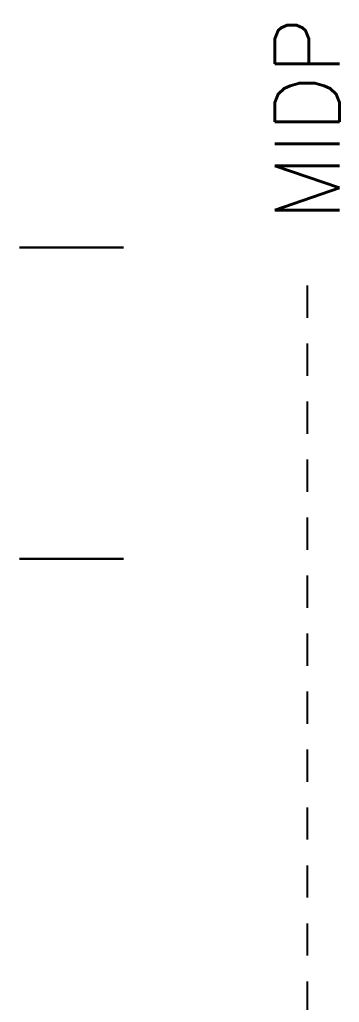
# Model space of a CAD drawing. Header units: inches. Extents: x 0 to 34.2, y 0 to 22.
# Drawn here: x 16.025 to 17.266, y 6.175 to 9.988 of the extents above; entities that cross this region are included whole.
import ezdxf
from ezdxf.enums import TextEntityAlignment as Align

# ---------------------------------------------------------------- set-up
doc = ezdxf.new("R2010")
doc.units = ezdxf.units.IN
doc.header["$MEASUREMENT"] = 0
doc.linetypes.add('HIDDEN2', pattern=[0.1875, 0.125, -0.0625])
doc.layers.add('DCA_CONVEYOR', color=5, linetype='Continuous', true_color=0x0000ff)
doc.layers.add('DCA_DIMENSIONS', color=7, linetype='Continuous')
doc.layers.add('MidPoint', color=210, linetype='HIDDEN2', plot=False)
doc.styles.add('Fields', font='simplex.shx', dxfattribs={"height": 0.185})

# ---------------------------------------------------------------- blocks, each defined once
blk = doc.blocks.new('RG_Master_Ver_4_2_2')
at = {"layer": 'MidPoint'}
blk.add_line((17.1412, 8.956), (17.1412, 1.581), dxfattribs=at)
at = {"style": 'Fields'}
for tag, p in [('DESCRIPTION_3', (13.1158, 1.307)), ('DRN_3', (15.4724, 1.307)), ('CHK_3', (16.5293, 1.307)), ('APP_3', (17.5522, 1.307)), ('DATE_3', (18.8294, 1.307)), ('CUSTOMER', (28.9966, 1.2135)), ('DRAWING_DESC', (32.2295, 1.2455)), ('DESCRIPTION_2', (13.1158, 0.9513)), ('DRN_2', (15.4724, 0.9513)), ('CHK_2', (16.5293, 0.9513)), ('APP_2', (17.5522, 0.9513)), ('DATE_2', (18.8294, 0.9513)), ('DRAWING_#', (32.125, 0.8944)), ('SIZE', (30.7145, 0.8944)), ('REV', (33.5429, 0.8944)), ('PROJECT_#', (28.9813, 0.5809)), ('DESCRIPTION_1', (13.1158, 0.5956)), ('DRN_1', (15.4724, 0.5956)), ('CHK_1', (16.5293, 0.5956)), ('APP_1', (17.5522, 0.5956)), ('DATE_1', (18.8294, 0.5956)), ('DRN_BY', (30.875, 0.5245)), ('CHK_BY', (31.7615, 0.5245)), ('APP_BY', (32.75, 0.5245)), ('SCALE', (33.6518, 0.5245)), ('PROJECT_NAME', (29.021, 0.1759)), ('SHEETNUM', (32.7527, 0.1759)), ('TTL_SHTS', (33.5471, 0.1759))]:
    blk.add_attdef(tag, text='', height=0.125, dxfattribs=at).set_placement(p, align=Align.CENTER)
at = {"style": 'Fields', "flags": 9}
blk.add_attdef('WD_TB', (9.9529, 0.1939), '', height=0.0638, dxfattribs=at)
at = {"layer": 'MidPoint', "insert": (17.0162, 9.206), "char_height": 0.25, "attachment_point": 1, "rotation": 90, "style": 'Fields'}
blk.add_mtext_dynamic_manual_height_columns('MIDPOINT WILL NOT PRINT', width=5.375, gutter_width=0.575, heights=[0], dxfattribs=at)
blk = doc.blocks.new('T6')
at = {"layer": 'DCA_CONVEYOR'}
for points, invisible_edges in [([(12541.621, 16275.338, 17.25), (12541.621, 16283.338, 17.25), (12541.621, 16283.338, 16.25)], 12), ([(12541.621, 16275.338, 17.25), (12541.621, 16283.338, 16.25), (12541.621, 16280.838, 13.25)], 13), ([(12565.621, 16275.338, 17.25), (12565.621, 16283.338, 17.25), (12565.621, 16283.338, 16.25)], 12), ([(12565.621, 16275.338, 17.25), (12565.621, 16283.338, 16.25), (12565.621, 16280.838, 13.25)], 13), ([(12541.621, 16275.338, 17.25), (12541.621, 16280.838, 13.25), (12541.621, 16277.838, 13.25)], 13), ([(12565.621, 16275.338, 17.25), (12565.621, 16280.838, 13.25), (12565.621, 16277.838, 13.25)], 13), ([(12541.621, 16275.338, 17.25), (12541.621, 16277.838, 13.25), (12541.621, 16275.338, 16.25)], 1), ([(12565.621, 16275.338, 17.25), (12565.621, 16277.838, 13.25), (12565.621, 16275.338, 16.25)], 1)]:
    blk.add_3dface(points, dxfattribs=dict(at, invisible_edges=invisible_edges))

msp = doc.modelspace()

# ---------------------------------------------------------------- block references
msp.add_blockref('RG_Master_Ver_4_2_2', (0, 0))
at = {"layer": 'DCA_DIMENSIONS', "xscale": 0.05036738057762676, "yscale": 0.05036738057762676, "zscale": 0.05036738057762676, "rotation": 89.99999999999999}
msp.add_blockref('T6', (836.1741, -623.7935), dxfattribs=at)

doc.saveas('drawing.dxf')
